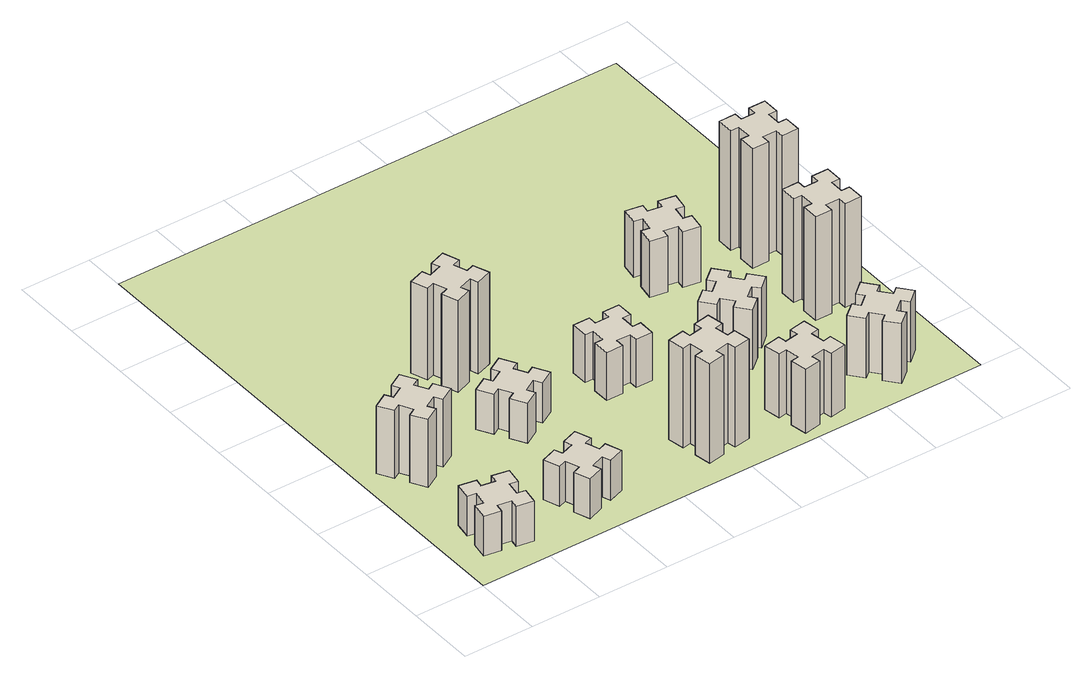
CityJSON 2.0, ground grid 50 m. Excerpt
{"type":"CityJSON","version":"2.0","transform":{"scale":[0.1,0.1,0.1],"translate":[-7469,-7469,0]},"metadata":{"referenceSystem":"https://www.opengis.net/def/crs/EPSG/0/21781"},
"CityObjects":{
"building1":{"type":"Building","attributes":{"class":"1000","function":"1000","usage":"1000","yearOfConstruction":2016,"roofType":"1000","measuredHeight":30,"storeysAboveGround":30,"storeysBelowGround":0},"geometry":[{"type":"Solid","lod":"1","boundaries":[[[[0,1,2,3,4,5,6,7,8,9,10,11,12,13,14,15,16,17,18,19]],[[17,16,20,21]],[[16,15,22,20]],[[15,14,23,22]],[[14,13,24,23]],[[13,12,25,24]],[[12,11,26,25]],[[11,10,27,26]],[[10,9,28,27]],[[9,8,29,28]],[[8,7,30,29]],[[7,6,31,30]],[[6,5,32,31]],[[5,4,33,32]],[[4,3,34,33]],[[3,2,35,34]],[[2,1,36,35]],[[1,0,37,36]],[[0,19,38,37]],[[19,18,39,38]],[[18,17,21,39]],[[24,25,26,27,28,29,30,31,32,33,34,35,36,37,38,39,21,20,22,23]]]]}]},
"building2":{"type":"Building","attributes":{"class":"1000","function":"1000","usage":"1000","yearOfConstruction":2016,"roofType":"1000","measuredHeight":51,"storeysAboveGround":30,"storeysBelowGround":0},"geometry":[{"type":"Solid","lod":"1","boundaries":[[[[40,41,42,43,44,45,46,47,48,49,50,51,52,53,54,55,56,57,58,59]],[[57,56,60,61]],[[56,55,62,60]],[[55,54,63,62]],[[54,53,64,63]],[[53,52,65,64]],[[52,51,66,65]],[[51,50,67,66]],[[50,49,68,67]],[[49,48,69,68]],[[48,47,70,69]],[[47,46,71,70]],[[46,45,72,71]],[[45,44,73,72]],[[44,43,74,73]],[[43,42,75,74]],[[42,41,76,75]],[[41,40,77,76]],[[40,59,78,77]],[[59,58,79,78]],[[58,57,61,79]],[[64,65,66,67,68,69,70,71,72,73,74,75,76,77,78,79,61,60,62,63]]]]}]},
"building3":{"type":"Building","attributes":{"class":"1000","function":"1000","usage":"1000","yearOfConstruction":2016,"roofType":"1000","measuredHeight":30,"storeysAboveGround":30,"storeysBelowGround":0},"geometry":[{"type":"Solid","lod":"1","boundaries":[[[[80,81,82,83,84,85,86,87,88,89,90,91,92,93,94,95,96,97,98,99]],[[97,96,100,101]],[[96,95,102,100]],[[95,94,103,102]],[[94,93,104,103]],[[93,92,105,104]],[[92,91,106,105]],[[91,90,107,106]],[[90,89,108,107]],[[89,88,109,108]],[[88,87,110,109]],[[87,86,111,110]],[[86,85,112,111]],[[85,84,113,112]],[[84,83,114,113]],[[83,82,115,114]],[[82,81,116,115]],[[81,80,117,116]],[[80,99,118,117]],[[99,98,119,118]],[[98,97,101,119]],[[104,105,106,107,108,109,110,111,112,113,114,115,116,117,118,119,101,100,102,103]]]]}]},
"building4":{"type":"Building","attributes":{"class":"1000","function":"1000","usage":"1000","yearOfConstruction":2016,"roofType":"1000","measuredHeight":30,"storeysAboveGround":30,"storeysBelowGround":0},"geometry":[{"type":"Solid","lod":"1","boundaries":[[[[120,121,122,123,124,125,126,127,128,129,130,131,132,133,134,135,136,137,138,139]],[[137,136,140,141]],[[136,135,142,140]],[[135,134,143,142]],[[134,133,144,143]],[[133,132,145,144]],[[132,131,146,145]],[[131,130,147,146]],[[130,129,148,147]],[[129,128,149,148]],[[128,127,150,149]],[[127,126,151,150]],[[126,125,152,151]],[[125,124,153,152]],[[124,123,154,153]],[[123,122,155,154]],[[122,121,156,155]],[[121,120,157,156]],[[120,139,158,157]],[[139,138,159,158]],[[138,137,141,159]],[[144,145,146,147,148,149,150,151,152,153,154,155,156,157,158,159,141,140,142,143]]]]}]},
"building5":{"type":"Building","attributes":{"class":"1000","function":"1000","usage":"1000","yearOfConstruction":2016,"roofType":"1000","measuredHeight":69,"storeysAboveGround":30,"storeysBelowGround":0},"geometry":[{"type":"Solid","lod":"1","boundaries":[[[[160,161,162,163,164,165,166,167,168,169,170,171,172,173,174,175,176,177,178,179]],[[177,176,180,181]],[[176,175,182,180]],[[175,174,183,182]],[[174,173,184,183]],[[173,172,185,184]],[[172,171,186,185]],[[171,170,187,186]],[[170,169,188,187]],[[169,168,189,188]],[[168,167,190,189]],[[167,166,191,190]],[[166,165,192,191]],[[165,164,193,192]],[[164,163,194,193]],[[163,162,195,194]],[[162,161,196,195]],[[161,160,197,196]],[[160,179,198,197]],[[179,178,199,198]],[[178,177,181,199]],[[184,185,186,187,188,189,190,191,192,193,194,195,196,197,198,199,181,180,182,183]]]]}]},
"building6":{"type":"Building","attributes":{"class":"1000","function":"1000","usage":"1000","yearOfConstruction":2016,"roofType":"1000","measuredHeight":75,"storeysAboveGround":30,"storeysBelowGround":0},"geometry":[{"type":"Solid","lod":"1","boundaries":[[[[200,201,202,203,204,205,206,207,208,209,210,211,212,213,214,215,216,217,218,219]],[[217,216,220,221]],[[216,215,222,220]],[[215,214,223,222]],[[214,213,224,223]],[[213,212,225,224]],[[212,211,226,225]],[[211,210,227,226]],[[210,209,228,227]],[[209,208,229,228]],[[208,207,230,229]],[[207,206,231,230]],[[206,205,232,231]],[[205,204,233,232]],[[204,203,234,233]],[[203,202,235,234]],[[202,201,236,235]],[[201,200,237,236]],[[200,219,238,237]],[[219,218,239,238]],[[218,217,221,239]],[[224,225,226,227,228,229,230,231,232,233,234,235,236,237,238,239,221,220,222,223]]]]}]},
"building7":{"type":"Building","attributes":{"class":"1000","function":"1000","usage":"1000","yearOfConstruction":2016,"roofType":"1000","measuredHeight":36,"storeysAboveGround":30,"storeysBelowGround":0},"geometry":[{"type":"Solid","lod":"1","boundaries":[[[[240,241,242,243,244,245,246,247,248,249,250,251,252,253,254,255,256,257,258,259]],[[257,256,260,261]],[[256,255,262,260]],[[255,254,263,262]],[[254,253,264,263]],[[253,252,265,264]],[[252,251,266,265]],[[251,250,267,266]],[[250,249,268,267]],[[249,248,269,268]],[[248,247,270,269]],[[247,246,271,270]],[[246,245,272,271]],[[245,244,273,272]],[[244,243,274,273]],[[243,242,275,274]],[[242,241,276,275]],[[241,240,277,276]],[[240,259,278,277]],[[259,258,279,278]],[[258,257,261,279]],[[264,265,266,267,268,269,270,271,272,273,274,275,276,277,278,279,261,260,262,263]]]]}]},
"building8":{"type":"Building","attributes":{"class":"1000","function":"1000","usage":"1000","yearOfConstruction":2016,"roofType":"1000","measuredHeight":48,"storeysAboveGround":30,"storeysBelowGround":0},"geometry":[{"type":"Solid","lod":"1","boundaries":[[[[280,281,282,283,284,285,286,287,288,289,290,291,292,293,294,295,296,297,298,299]],[[297,296,300,301]],[[296,295,302,300]],[[295,294,303,302]],[[294,293,304,303]],[[293,292,305,304]],[[292,291,306,305]],[[291,290,307,306]],[[290,289,308,307]],[[289,288,309,308]],[[288,287,310,309]],[[287,286,311,310]],[[286,285,312,311]],[[285,284,313,312]],[[284,283,314,313]],[[283,282,315,314]],[[282,281,316,315]],[[281,280,317,316]],[[280,299,318,317]],[[299,298,319,318]],[[298,297,301,319]],[[304,305,306,307,308,309,310,311,312,313,314,315,316,317,318,319,301,300,302,303]]]]}]},
"building9":{"type":"Building","attributes":{"class":"1000","function":"1000","usage":"1000","yearOfConstruction":2016,"roofType":"1000","measuredHeight":45,"storeysAboveGround":30,"storeysBelowGround":0},"geometry":[{"type":"Solid","lod":"1","boundaries":[[[[320,321,322,323,324,325,326,327,328,329,330,331,332,333,334,335,336,337,338,339]],[[337,336,340,341]],[[336,335,342,340]],[[335,334,343,342]],[[334,333,344,343]],[[333,332,345,344]],[[332,331,346,345]],[[331,330,347,346]],[[330,329,348,347]],[[329,328,349,348]],[[328,327,350,349]],[[327,326,351,350]],[[326,325,352,351]],[[325,324,353,352]],[[324,323,354,353]],[[323,322,355,354]],[[322,321,356,355]],[[321,320,357,356]],[[320,339,358,357]],[[339,338,359,358]],[[338,337,341,359]],[[344,345,346,347,348,349,350,351,352,353,354,355,356,357,358,359,341,340,342,343]]]]}]},
"building10":{"type":"Building","attributes":{"class":"1000","function":"1000","usage":"1000","yearOfConstruction":2016,"roofType":"1000","measuredHeight":42,"storeysAboveGround":30,"storeysBelowGround":0},"geometry":[{"type":"Solid","lod":"1","boundaries":[[[[360,361,362,363,364,365,366,367,368,369,370,371,372,373,374,375,376,377,378,379]],[[377,376,380,381]],[[376,375,382,380]],[[375,374,383,382]],[[374,373,384,383]],[[373,372,385,384]],[[372,371,386,385]],[[371,370,387,386]],[[370,369,388,387]],[[369,368,389,388]],[[368,367,390,389]],[[367,366,391,390]],[[366,365,392,391]],[[365,364,393,392]],[[364,363,394,393]],[[363,362,395,394]],[[362,361,396,395]],[[361,360,397,396]],[[360,379,398,397]],[[379,378,399,398]],[[378,377,381,399]],[[384,385,386,387,388,389,390,391,392,393,394,395,396,397,398,399,381,380,382,383]]]]}]},
"building11":{"type":"Building","attributes":{"class":"1000","function":"1000","usage":"1000","yearOfConstruction":2016,"roofType":"1000","measuredHeight":45,"storeysAboveGround":30,"storeysBelowGround":0},"geometry":[{"type":"Solid","lod":"1","boundaries":[[[[400,401,402,403,404,405,406,407,408,409,410,411,412,413,414,415,416,417,418,419]],[[417,416,420,421]],[[416,415,422,420]],[[415,414,423,422]],[[414,413,424,423]],[[413,412,425,424]],[[412,411,426,425]],[[411,410,427,426]],[[410,409,428,427]],[[409,408,429,428]],[[408,407,430,429]],[[407,406,431,430]],[[406,405,432,431]],[[405,404,433,432]],[[404,403,434,433]],[[403,402,435,434]],[[402,401,436,435]],[[401,400,437,436]],[[400,419,438,437]],[[419,418,439,438]],[[418,417,421,439]],[[424,425,426,427,428,429,430,431,432,433,434,435,436,437,438,439,421,420,422,423]]]]}]},
"building12":{"type":"Building","attributes":{"class":"1000","function":"1000","usage":"1000","yearOfConstruction":2016,"roofType":"1000","measuredHeight":78,"storeysAboveGround":30,"storeysBelowGround":0},"geometry":[{"type":"Solid","lod":"1","boundaries":[[[[440,441,442,443,444,445,446,447,448,449,450,451,452,453,454,455,456,457,458,459]],[[457,456,460,461]],[[456,455,462,460]],[[455,454,463,462]],[[454,453,464,463]],[[453,452,465,464]],[[452,451,466,465]],[[451,450,467,466]],[[450,449,468,467]],[[449,448,469,468]],[[448,447,470,469]],[[447,446,471,470]],[[446,445,472,471]],[[445,444,473,472]],[[444,443,474,473]],[[443,442,475,474]],[[442,441,476,475]],[[441,440,477,476]],[[440,459,478,477]],[[459,458,479,478]],[[458,457,461,479]],[[464,465,466,467,468,469,470,471,472,473,474,475,476,477,478,479,461,460,462,463]]]]}]},
"building13":{"type":"Building","attributes":{"class":"1000","function":"1000","usage":"1000","yearOfConstruction":2016,"roofType":"1000","measuredHeight":90,"storeysAboveGround":30,"storeysBelowGround":0},"geometry":[{"type":"Solid","lod":"1","boundaries":[[[[480,481,482,483,484,485,486,487,488,489,490,491,492,493,494,495,496,497,498,499]],[[497,496,500,501]],[[496,495,502,500]],[[495,494,503,502]],[[494,493,504,503]],[[493,492,505,504]],[[492,491,506,505]],[[491,490,507,506]],[[490,489,508,507]],[[489,488,509,508]],[[488,487,510,509]],[[487,486,511,510]],[[486,485,512,511]],[[485,484,513,512]],[[484,483,514,513]],[[483,482,515,514]],[[482,481,516,515]],[[481,480,517,516]],[[480,499,518,517]],[[499,498,519,518]],[[498,497,501,519]],[[504,505,506,507,508,509,510,511,512,513,514,515,516,517,518,519,501,500,502,503]]]]}]},
"landuse1":{"type":"LandUse","attributes":{"name":"plot1","function":"1010"},"geometry":[{"type":"MultiSurface","lod":"1","boundaries":[[[520,521,522,523]]]}]}
},
"vertices":[
[444,475,0],[345,492,0],[356,551,0],[237,572,0],[217,454,0],[276,444,0],[258,345,0],[199,356,0],[178,237,0],[297,217,0],[307,276,0],[405,258,0],[395,199,0],[513,178,0],[534,297,0],[475,307,0],[492,405,0],[551,395,0],[572,513,0],[454,534,0],[492,405,300],[551,395,300],[475,307,300],[534,297,300],[513,178,300],[395,199,300],[405,258,300],[307,276,300],[297,217,300],[178,237,300],[199,356,300],[258,345,300],[276,444,300],[217,454,300],[237,572,300],[356,551,300],[345,492,300],[444,475,300],[454,534,300],[572,513,300],
[255,1204,0],[305,1117,0],[253,1087,0],[313,983,0],[417,1043,0],[387,1095,0],[474,1145,0],[504,1093,0],[608,1153,0],[548,1257,0],[496,1227,0],[446,1314,0],[498,1344,0],[438,1448,0],[334,1388,0],[364,1336,0],[277,1286,0],[247,1338,0],[143,1278,0],[203,1174,0],[277,1286,510],[247,1338,510],[364,1336,510],[334,1388,510],[438,1448,510],[498,1344,510],[446,1314,510],[496,1227,510],[548,1257,510],[608,1153,510],[504,1093,510],[474,1145,510],[387,1095,510],[417,1043,510],[313,983,510],[253,1087,510],[305,1117,510],[255,1204,510],[203,1174,510],[143,1278,510],
[1136,366,0],[1102,460,0],[1158,480,0],[1117,593,0],[1004,552,0],[1025,496,0],[931,462,0],[910,518,0],[797,477,0],[839,364,0],[895,385,0],[929,291,0],[873,270,0],[914,157,0],[1027,199,0],[1006,255,0],[1100,289,0],[1120,233,0],[1233,274,0],[1192,387,0],[1100,289,300],[1120,233,300],[1006,255,300],[1027,199,300],[914,157,300],[873,270,300],[929,291,300],[895,385,300],[839,364,300],[797,477,300],[910,518,300],[931,462,300],[1025,496,300],[1004,552,300],[1117,593,300],[1158,480,300],[1102,460,300],[1136,366,300],[1192,387,300],[1233,274,300],
[995,1204,0],[1045,1117,0],[993,1087,0],[1053,983,0],[1157,1043,0],[1127,1095,0],[1214,1145,0],[1244,1093,0],[1348,1153,0],[1288,1257,0],[1236,1227,0],[1186,1314,0],[1238,1344,0],[1178,1448,0],[1074,1388,0],[1104,1336,0],[1017,1286,0],[987,1338,0],[883,1278,0],[943,1174,0],[1017,1286,300],[987,1338,300],[1104,1336,300],[1074,1388,300],[1178,1448,300],[1238,1344,300],[1186,1314,300],[1236,1227,300],[1288,1257,300],[1348,1153,300],[1244,1093,300],[1214,1145,300],[1127,1095,300],[1157,1043,300],[1053,983,300],[993,1087,300],[1045,1117,300],[995,1204,300],[943,1174,300],[883,1278,300],
[1106,1735,0],[1200,1769,0],[1220,1713,0],[1333,1754,0],[1292,1867,0],[1236,1846,0],[1202,1940,0],[1258,1960,0],[1217,2073,0],[1104,2032,0],[1125,1976,0],[1031,1942,0],[1010,1998,0],[897,1957,0],[939,1844,0],[995,1865,0],[1029,1771,0],[973,1750,0],[1014,1637,0],[1127,1679,0],[1029,1771,690],[973,1750,690],[995,1865,690],[939,1844,690],[897,1957,690],[1010,1998,690],[1031,1942,690],[1125,1976,690],[1104,2032,690],[1217,2073,690],[1258,1960,690],[1202,1940,690],[1236,1846,690],[1292,1867,690],[1333,1754,690],[1220,1713,690],[1200,1769,690],[1106,1735,690],[1127,1679,690],[1014,1637,690],
[1838,405,0],[1856,307,0],[1797,297,0],[1817,178,0],[1936,199,0],[1925,258,0],[2024,276,0],[2034,217,0],[2152,237,0],[2131,356,0],[2072,345,0],[2055,444,0],[2114,454,0],[2093,572,0],[1975,551,0],[1985,492,0],[1887,475,0],[1877,534,0],[1758,513,0],[1779,395,0],[1887,475,750],[1877,534,750],[1985,492,750],[1975,551,750],[2093,572,750],[2114,454,750],[2055,444,750],[2072,345,750],[2131,356,750],[2152,237,750],[2034,217,750],[2024,276,750],[1925,258,750],[1936,199,750],[1817,178,750],[1797,297,750],[1856,307,750],[1838,405,750],[1779,395,750],[1758,513,750],
[1745,1265,0],[1745,1165,0],[1685,1165,0],[1685,1045,0],[1805,1045,0],[1805,1105,0],[1905,1105,0],[1905,1045,0],[2025,1045,0],[2025,1165,0],[1965,1165,0],[1965,1265,0],[2025,1265,0],[2025,1385,0],[1905,1385,0],[1905,1325,0],[1805,1325,0],[1805,1385,0],[1685,1385,0],[1685,1265,0],[1805,1325,360],[1805,1385,360],[1905,1325,360],[1905,1385,360],[2025,1385,360],[2025,1265,360],[1965,1265,360],[1965,1165,360],[2025,1165,360],[2025,1045,360],[1905,1045,360],[1905,1105,360],[1805,1105,360],[1805,1045,360],[1685,1045,360],[1685,1165,360],[1745,1165,360],[1745,1265,360],[1685,1265,360],[1685,1385,360],
[2712,245,0],[2695,344,0],[2754,354,0],[2733,472,0],[2615,451,0],[2625,392,0],[2527,375,0],[2517,434,0],[2398,413,0],[2419,295,0],[2478,305,0],[2496,207,0],[2437,197,0],[2457,78,0],[2576,99,0],[2565,158,0],[2664,176,0],[2674,117,0],[2792,137,0],[2771,256,0],[2664,176,480],[2674,117,480],[2565,158,480],[2576,99,480],[2457,78,480],[2437,197,480],[2496,207,480],[2478,305,480],[2419,295,480],[2398,413,480],[2517,434,480],[2527,375,480],[2625,392,480],[2615,451,480],[2733,472,480],[2754,354,480],[2695,344,480],[2712,245,480],[2771,256,480],[2792,137,480],
[2563,1132,0],[2486,1067,0],[2448,1113,0],[2356,1036,0],[2433,944,0],[2479,983,0],[2543,906,0],[2497,868,0],[2574,776,0],[2666,853,0],[2628,899,0],[2704,963,0],[2743,917,0],[2835,994,0],[2758,1086,0],[2712,1048,0],[2647,1124,0],[2693,1163,0],[2616,1255,0],[2524,1178,0],[2647,1124,450],[2693,1163,450],[2712,1048,450],[2758,1086,450],[2835,994,450],[2743,917,450],[2704,963,450],[2628,899,450],[2666,853,450],[2574,776,450],[2497,868,450],[2543,906,450],[2479,983,450],[2433,944,450],[2356,1036,450],[2448,1113,450],[2486,1067,450],[2563,1132,450],[2524,1178,450],[2616,1255,450],
[2627,1756,0],[2725,1738,0],[2715,1679,0],[2833,1658,0],[2854,1777,0],[2795,1787,0],[2812,1885,0],[2871,1875,0],[2892,1993,0],[2774,2014,0],[2764,1955,0],[2665,1972,0],[2676,2031,0],[2557,2052,0],[2537,1934,0],[2596,1924,0],[2578,1825,0],[2519,1836,0],[2498,1717,0],[2617,1697,0],[2578,1825,420],[2519,1836,420],[2596,1924,420],[2537,1934,420],[2557,2052,420],[2676,2031,420],[2665,1972,420],[2764,1955,420],[2774,2014,420],[2892,1993,420],[2871,1875,420],[2812,1885,420],[2795,1787,420],[2854,1777,420],[2833,1658,420],[2715,1679,420],[2725,1738,420],[2627,1756,420],[2617,1697,420],[2498,1717,420],
[3203,492,0],[3126,427,0],[3088,473,0],[2996,396,0],[3073,304,0],[3119,343,0],[3183,266,0],[3137,228,0],[3214,136,0],[3306,213,0],[3268,259,0],[3344,323,0],[3383,277,0],[3475,354,0],[3398,446,0],[3352,408,0],[3287,484,0],[3333,523,0],[3256,615,0],[3164,538,0],[3287,484,450],[3333,523,450],[3352,408,450],[3398,446,450],[3475,354,450],[3383,277,450],[3344,323,450],[3268,259,450],[3306,213,450],[3214,136,450],[3137,228,450],[3183,266,450],[3119,343,450],[3073,304,450],[2996,396,450],[3088,473,450],[3126,427,450],[3203,492,450],[3164,538,450],[3256,615,450],
[3285,1005,0],[3385,1005,0],[3385,945,0],[3505,945,0],[3505,1065,0],[3445,1065,0],[3445,1165,0],[3505,1165,0],[3505,1285,0],[3385,1285,0],[3385,1225,0],[3285,1225,0],[3285,1285,0],[3165,1285,0],[3165,1165,0],[3225,1165,0],[3225,1065,0],[3165,1065,0],[3165,945,0],[3285,945,0],[3225,1065,780],[3165,1065,780],[3225,1165,780],[3165,1165,780],[3165,1285,780],[3285,1285,780],[3285,1225,780],[3385,1225,780],[3385,1285,780],[3505,1285,780],[3505,1165,780],[3445,1165,780],[3445,1065,780],[3505,1065,780],[3505,945,780],[3385,945,780],[3385,1005,780],[3285,1005,780],[3285,945,780],[3165,945,780],
[3225,1805,0],[3225,1705,0],[3165,1705,0],[3165,1585,0],[3285,1585,0],[3285,1645,0],[3385,1645,0],[3385,1585,0],[3505,1585,0],[3505,1705,0],[3445,1705,0],[3445,1805,0],[3505,1805,0],[3505,1925,0],[3385,1925,0],[3385,1865,0],[3285,1865,0],[3285,1925,0],[3165,1925,0],[3165,1805,0],[3285,1865,900],[3285,1925,900],[3385,1865,900],[3385,1925,900],[3505,1925,900],[3505,1805,900],[3445,1805,900],[3445,1705,900],[3505,1705,900],[3505,1585,900],[3385,1585,900],[3385,1645,900],[3285,1645,900],[3285,1585,900],[3165,1585,900],[3165,1705,900],[3225,1705,900],[3225,1805,900],[3165,1805,900],[3165,1925,900],
[5,3705,0],[3705,3705,0],[3705,5,0],[5,5,0]
]}
